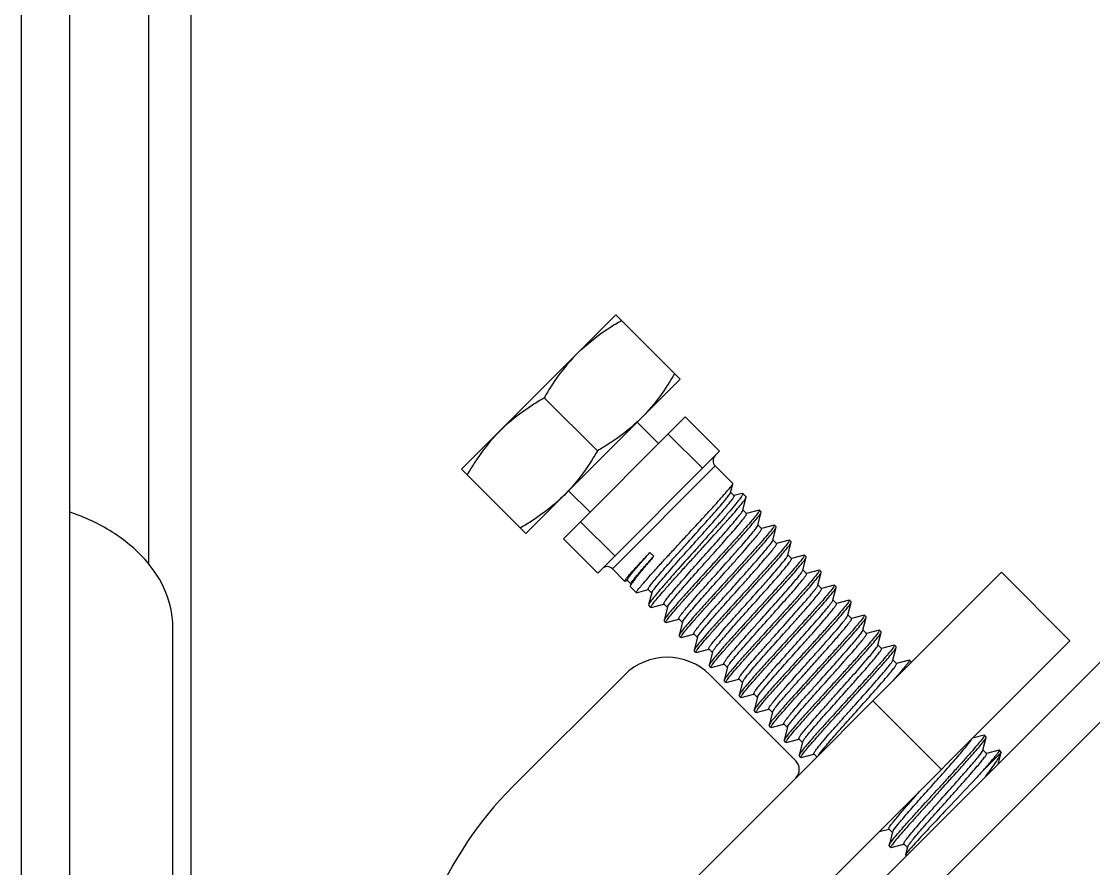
# Model space of a CAD drawing. Extents: x 27938 to 650306, y -92720 to 1524912.
# Drawn here: x 297763 to 298550, y 830377 to 830999 of the extents above; entities that cross this region are included whole.
import ezdxf

# ---------------------------------------------------------------- set-up
doc = ezdxf.new("R2010")
doc.units = 0
doc.header["$LTSCALE"] = 1000
doc.header["$MEASUREMENT"] = 0

msp = doc.modelspace()

# ---------------------------------------------------------------- linework, layer by layer
at = {"linetype": 'Continuous'}
for p, q in [((297887.32, 830017.12), (297887.32, 833030.77)), ((297856.18, 830600.28), (297856.18, 832899.25)), ((298331.22, 830305.27), (300876.62, 832850.66)), ((298353.24, 830283.25), (300898.64, 832828.64)), ((297762.76, 829755.57), (297762.76, 832715.18)), ((297798.35, 829755.57), (297798.35, 832715.18)), ((298199.1, 830783.42), (298085.85, 830670.17)), ((298199.1, 830783.42), (298246.28, 830736.23)), ((298246.28, 830736.23), (298133.04, 830622.98)), ((298146.56, 830722.71), (298185.58, 830683.69)), ((298160.64, 830619.13), (298250.14, 830708.63)), ((298250.14, 830708.63), (298275.3, 830683.46)), ((298214.83, 830704.77), (298230.56, 830689.05)), ((298237.55, 830696.04), (298262.72, 830670.88)), ((298185.81, 830593.97), (298275.3, 830683.46)), ((298085.85, 830670.17), (298133.04, 830622.98)), ((298196.58, 830597.19), (298272.08, 830672.69)), ((298285.04, 830659.72), (298272.08, 830672.69)), ((298164.5, 830654.44), (298180.22, 830638.71)), ((298283.35, 830653.22), (298285.06, 830659.56)), ((298286.08, 830650.76), (298283.41, 830653.44)), ((298285.06, 830659.56), (298285.04, 830659.72)), ((298291.98, 830652.43), (298286.06, 830650.86)), ((298291.98, 830652.43), (298292.37, 830652.4)), ((298294.9, 830649.87), (298292.37, 830652.4)), ((298292.38, 830640.14), (298294.92, 830649.6)), ((298294.94, 830649.8), (298294.9, 830649.87)), ((298294.92, 830649.6), (298294.94, 830649.8)), ((298295.15, 830637.64), (298292.4, 830640.39)), ((298295.11, 830637.7), (298292.44, 830640.37)), ((298304.27, 830640.25), (298295.08, 830637.8)), ((298295.15, 830637.64), (298295.11, 830637.7)), ((298304.57, 830640.16), (298295.15, 830637.64)), ((298303.39, 830629.13), (298305.93, 830638.59)), ((298304.27, 830640.25), (298304.54, 830640.23)), ((298304.54, 830640.23), (298304.57, 830640.16)), ((298305.91, 830638.86), (298304.59, 830640.18)), ((298305.93, 830638.59), (298305.91, 830638.86)), ((298173.23, 830631.72), (298198.39, 830606.55)), ((298306.12, 830626.69), (298303.45, 830629.36)), ((298315.29, 830629.24), (298306.09, 830626.79)), ((298314.4, 830618.12), (298316.94, 830627.58)), ((298315.29, 830629.24), (298315.55, 830629.22)), ((298316.92, 830627.85), (298315.55, 830629.22)), ((298316.94, 830627.58), (298316.92, 830627.85)), ((298160.64, 830619.13), (298185.81, 830593.97)), ((298317.13, 830615.68), (298314.46, 830618.35)), ((298326.3, 830618.23), (298317.1, 830615.78)), ((298325.41, 830607.11), (298327.95, 830616.57)), ((298326.3, 830618.23), (298326.56, 830618.21)), ((298327.93, 830616.84), (298326.56, 830618.21)), ((298327.95, 830616.57), (298327.93, 830616.84)), ((298224.19, 830609.08), (298226.94, 830606.33)), ((298325.35, 830606.95), (298325.41, 830607.11)), ((298328.14, 830604.67), (298325.47, 830607.34)), ((298337.31, 830607.22), (298328.11, 830604.77)), ((298337.31, 830607.22), (298337.57, 830607.2)), ((298338.94, 830605.83), (298337.57, 830607.2)), ((298336.42, 830596.1), (298338.96, 830605.56)), ((298338.96, 830605.56), (298338.94, 830605.83)), ((298105.73, 830218.19), (298482.21, 830594.67)), ((298205.6, 830588.18), (298196.58, 830597.19)), ((298339.15, 830593.66), (298336.48, 830596.33)), ((298348.32, 830596.21), (298339.12, 830593.76)), ((298347.43, 830585.09), (298349.97, 830594.55)), ((298348.32, 830596.21), (298348.58, 830596.19)), ((298349.95, 830594.82), (298348.58, 830596.19)), ((298349.97, 830594.55), (298349.95, 830594.82)), ((298532.55, 830544.34), (298482.21, 830594.67)), ((298205.71, 830588.17), (298205.59, 830588.18)), ((298205.71, 830588.17), (298207.54, 830588.66)), ((298207.52, 830588.75), (298210.2, 830586.07)), ((298210.25, 830586.27), (298209.77, 830584.45)), ((298214.18, 830579.59), (298209.8, 830583.97)), ((298350.16, 830582.65), (298347.49, 830585.32)), ((298359.33, 830585.2), (298350.13, 830582.75)), ((298358.44, 830574.08), (298360.98, 830583.54)), ((298359.33, 830585.2), (298359.59, 830585.18)), ((298360.96, 830583.81), (298359.59, 830585.18)), ((298360.98, 830583.54), (298360.96, 830583.81)), ((298214.39, 830579.58), (298214.18, 830579.59)), ((298214.39, 830579.58), (298222.82, 830581.84)), ((298222.79, 830581.94), (298225.47, 830579.27)), ((298225.52, 830579.49), (298223.23, 830570.84)), ((298223.23, 830570.84), (298223.25, 830570.52)), ((298224.91, 830568.86), (298223.25, 830570.52)), ((298225.17, 830568.85), (298224.91, 830568.86)), ((298225.17, 830568.85), (298234.34, 830571.31)), ((298234.32, 830571.41), (298236.99, 830568.74)), ((298237.05, 830568.97), (298234.53, 830559.49)), ((298361.17, 830571.64), (298358.5, 830574.31)), ((298370.34, 830574.19), (298361.14, 830571.74)), ((298369.45, 830563.07), (298371.99, 830572.53)), ((298370.34, 830574.19), (298370.6, 830574.17)), ((298371.97, 830572.8), (298370.6, 830574.17)), ((298371.99, 830572.53), (298371.97, 830572.8)), ((298234.53, 830559.49), (298234.54, 830559.23)), ((298235.92, 830557.85), (298234.54, 830559.23)), ((298236.18, 830557.84), (298245.35, 830560.3)), ((298245.33, 830560.4), (298248, 830557.73)), ((298372.18, 830560.63), (298369.51, 830563.3)), ((298381.35, 830563.18), (298372.15, 830560.73)), ((298380.46, 830552.06), (298383, 830561.52)), ((298381.35, 830563.18), (298381.61, 830563.16)), ((298382.98, 830561.79), (298381.61, 830563.16)), ((298383, 830561.52), (298382.98, 830561.79)), ((297873.98, 829533.14), (297873.98, 830553.69)), ((298236.18, 830557.84), (298235.92, 830557.85)), ((298248.06, 830557.96), (298245.54, 830548.48)), ((298383.19, 830549.62), (298380.52, 830552.29)), ((298392.36, 830552.17), (298383.16, 830549.72)), ((298392.36, 830552.17), (298392.62, 830552.15)), ((298393.99, 830550.78), (298392.62, 830552.15)), ((298217.93, 830229.73), (298532.55, 830544.34)), ((298245.54, 830548.48), (298245.55, 830548.22)), ((298246.93, 830546.84), (298245.55, 830548.22)), ((298247.19, 830546.83), (298246.93, 830546.84)), ((298247.19, 830546.83), (298256.36, 830549.29)), ((298256.34, 830549.39), (298259.01, 830546.72)), ((298259.07, 830546.95), (298256.55, 830537.47)), ((298391.47, 830541.05), (298394.01, 830550.51)), ((298394.01, 830550.51), (298393.99, 830550.78)), ((298256.55, 830537.47), (298256.56, 830537.21)), ((298257.94, 830535.83), (298256.56, 830537.21)), ((298258.2, 830535.82), (298257.94, 830535.83)), ((298258.2, 830535.82), (298267.38, 830538.28)), ((298267.35, 830538.38), (298270.02, 830535.71)), ((298270.08, 830535.94), (298267.56, 830526.46)), ((298391.39, 830540.84), (298391.47, 830541.05)), ((298394.2, 830538.61), (298391.53, 830541.28)), ((298403.37, 830541.16), (298394.17, 830538.71)), ((298402.48, 830530.04), (298405.02, 830539.5)), ((298403.37, 830541.16), (298403.63, 830541.14)), ((298405, 830539.77), (298403.63, 830541.14)), ((298405.02, 830539.5), (298405, 830539.77)), ((298278.36, 830527.37), (298281.03, 830524.7)), ((298405.21, 830527.6), (298402.54, 830530.27)), ((298414.38, 830530.15), (298405.18, 830527.7)), ((298414.38, 830530.15), (298414.64, 830530.13)), ((298416.01, 830528.76), (298414.64, 830530.13)), ((298416.03, 830528.73), (298416.01, 830528.76)), ((298267.56, 830526.46), (298267.57, 830526.2)), ((298268.95, 830524.82), (298267.57, 830526.2)), ((298269.21, 830524.81), (298268.95, 830524.82)), ((298269.21, 830524.81), (298278.39, 830527.27)), ((298281.09, 830524.93), (298278.57, 830515.45)), ((298123.12, 830436.91), (298205.37, 830519.16)), ((298268.29, 830519.16), (298331.2, 830456.24)), ((298278.57, 830515.45), (298278.58, 830515.19)), ((298279.96, 830513.81), (298278.58, 830515.19)), ((298280.22, 830513.8), (298279.96, 830513.81)), ((298280.22, 830513.8), (298289.4, 830516.26)), ((298289.37, 830516.36), (298292.04, 830513.69)), ((298292.1, 830513.92), (298289.58, 830504.44)), ((298289.58, 830504.44), (298289.6, 830504.18)), ((298290.97, 830502.8), (298289.6, 830504.18)), ((298291.23, 830502.78), (298300.41, 830505.25)), ((298300.38, 830505.35), (298303.05, 830502.68)), ((298291.23, 830502.78), (298290.97, 830502.8)), ((298303.11, 830502.9), (298300.59, 830493.43)), ((298303.11, 830502.9), (298303.17, 830503.1)), ((298438.17, 830449.97), (298387.84, 830500.3)), ((298300.59, 830493.43), (298300.61, 830493.17)), ((298301.98, 830491.79), (298300.61, 830493.17)), ((298302.24, 830491.77), (298301.98, 830491.79)), ((298302.24, 830491.77), (298311.42, 830494.24)), ((298311.39, 830494.34), (298314.06, 830491.67)), ((298314.12, 830491.89), (298311.6, 830482.42)), ((298311.6, 830482.42), (298311.62, 830482.16)), ((298312.99, 830480.78), (298311.62, 830482.16)), ((298313.25, 830480.76), (298312.99, 830480.78)), ((298313.25, 830480.76), (298322.43, 830483.23)), ((298322.4, 830483.33), (298325.07, 830480.66)), ((298325.13, 830480.88), (298322.61, 830471.41)), ((298324.26, 830469.75), (298333.44, 830472.22)), ((298333.41, 830472.32), (298336.08, 830469.65)), ((298469.43, 830475.1), (298461.08, 830472.88)), ((298468.54, 830463.98), (298471.08, 830473.44)), ((298469.43, 830475.1), (298469.69, 830475.08)), ((298471.06, 830473.71), (298469.69, 830475.08)), ((298471.08, 830473.44), (298471.06, 830473.71)), ((298322.61, 830471.41), (298322.63, 830471.15)), ((298324, 830469.77), (298322.63, 830471.15)), ((298324.26, 830469.75), (298324, 830469.77)), ((298336.14, 830469.87), (298333.62, 830460.4)), ((298333.62, 830460.4), (298333.64, 830460.14)), ((298335.01, 830458.76), (298333.64, 830460.14)), ((298335.27, 830458.74), (298335.01, 830458.76)), ((298335.27, 830458.74), (298344.45, 830461.21)), ((298344.42, 830461.31), (298346.63, 830459.09)), ((298471.27, 830461.54), (298468.6, 830464.21)), ((298468.94, 830449.28), (298482.09, 830462.43)), ((298480.44, 830464.09), (298471.24, 830461.64)), ((298479.78, 830453.83), (298482.09, 830462.43)), ((298480.7, 830464.07), (298480.44, 830464.09)), ((298482.07, 830462.7), (298480.7, 830464.07)), ((298482.07, 830462.7), (298482.09, 830462.43)), ((298392.48, 830404.27), (298399.5, 830406.16)), ((298399.47, 830406.26), (298402.14, 830403.59)), ((298402.2, 830403.81), (298399.68, 830394.34)), ((298399.7, 830394.08), (298399.68, 830394.34)), ((298401.07, 830392.7), (298399.7, 830394.08)), ((298401.33, 830392.68), (298410.51, 830395.15)), ((298410.48, 830395.25), (298413.15, 830392.58)), ((298413.21, 830392.8), (298411.71, 830387.18)), ((298411.71, 830387.18), (298411.77, 830387.05)), ((298413.01, 830387.05), (298411.77, 830387.05))]:
    msp.add_line(p, q, dxfattribs=at)
for centre, radius, start, end in [((298275.85, 830676.46), 5.34, 135, 225), ((298192.81, 830593.41), 5.34, 45, 135), ((298236.83, 830487.7), 44.49, 45, 135), ((298324.91, 830449.95), 8.9, 315, 45), ((298311.87, 830248.16), 266.92, 135, 179.99137)]:
    msp.add_arc(centre, radius, start, end, dxfattribs=at)
for points, knots in [([(298170.79, 830755.11), (298177.94, 830762.26), (298188.7, 830770.64), (298200.24, 830777.64), (298203.18, 830779.33)], [0, 0, 0, 0, 0.748734, 1, 1, 1, 1]), ([(298170.79, 830755.11), (298163.64, 830747.96), (298155.25, 830737.2), (298148.25, 830725.65), (298146.56, 830722.71)], [0, 0, 0, 0, 0.748734, 1, 1, 1, 1]), ([(298242.2, 830740.32), (298240.51, 830737.38), (298233.51, 830725.83), (298225.12, 830715.07), (298217.97, 830707.92)], [0, 0, 0, 0, 0.251266, 1, 1, 1, 1]), ([(298114.16, 830698.48), (298121.31, 830705.63), (298132.07, 830714.02), (298143.62, 830721.02), (298146.56, 830722.71)], [0, 0, 0, 0, 0.748734, 1, 1, 1, 1]), ([(298217.97, 830707.92), (298210.82, 830700.77), (298200.06, 830692.38), (298188.52, 830685.39), (298185.58, 830683.69)], [0, 0, 0, 0, 0.748734, 1, 1, 1, 1]), ([(298114.16, 830698.48), (298107.01, 830691.33), (298098.63, 830680.57), (298091.63, 830669.03), (298089.94, 830666.09)], [0, 0, 0, 0, 0.748734, 1, 1, 1, 1]), ([(298185.58, 830683.69), (298183.88, 830680.75), (298176.89, 830669.21), (298168.5, 830658.45), (298161.35, 830651.3)], [0, 0, 0, 0, 0.251266, 1, 1, 1, 1]), ([(298249.54, 830619.73), (298253.98, 830624.54), (298260.46, 830631.55), (298268.71, 830640.52), (298273.99, 830646.33), (298278.38, 830651.23), (298281.7, 830655.07), (298283.75, 830657.53), (298284.72, 830658.9), (298285.01, 830659.37), (298285.06, 830659.56)], [0, 0, 0, 0, 0.368142, 0.535897, 0.684709, 0.809342, 0.905414, 0.969598, 0.989056, 1, 1, 1, 1]), ([(298161.35, 830651.3), (298154.2, 830644.15), (298143.44, 830635.76), (298131.89, 830628.76), (298128.95, 830627.07)], [0, 0, 0, 0, 0.748734, 1, 1, 1, 1]), ([(298222.79, 830581.94), (298222.72, 830582.01), (298222.8, 830582.42), (298223.12, 830583), (298223.72, 830583.94), (298225.05, 830585.75), (298227.41, 830588.69), (298230.98, 830592.91), (298235.41, 830597.99), (298240.5, 830603.75), (298246.08, 830609.99), (298253.83, 830618.62), (298261.5, 830627.13), (298268.74, 830635.28), (298273.42, 830640.6), (298277.31, 830645.14), (298280.32, 830648.74), (298282.21, 830651.3), (298283.2, 830652.68), (298283.35, 830653.22)], [0, 0, 0, 0, 0.003461, 0.010825, 0.022535, 0.038573, 0.083113, 0.142879, 0.21566, 0.298761, 0.389116, 0.483412, 0.670116, 0.755815, 0.832283, 0.896851, 0.947308, 0.981997, 1, 1, 1, 1]), ([(298225.91, 830580.31), (298226.36, 830581.06), (298227.69, 830582.86), (298231.58, 830587.7), (298238.48, 830595.63), (298248.33, 830606.7), (298257.46, 830616.83), (298264.87, 830625.09), (298270.07, 830630.92), (298274.76, 830636.24), (298278.78, 830640.87), (298282, 830644.71), (298284.29, 830647.57), (298285.61, 830649.44), (298286.09, 830650.33), (298286.15, 830650.69), (298286.08, 830650.76)], [0, 0, 0, 0, 0.028348, 0.07231, 0.200737, 0.367922, 0.551326, 0.641466, 0.726551, 0.80379, 0.870677, 0.92508, 0.96531, 0.990227, 0.996843, 1, 1, 1, 1]), ([(298292.37, 830652.4), (298292.46, 830652.31), (298292.37, 830651.82), (298292, 830651.13), (298291.29, 830650), (298289.71, 830647.84), (298286.91, 830644.34), (298282.67, 830639.31), (298277.41, 830633.27), (298271.36, 830626.43), (298264.77, 830619.05), (298260.21, 830613.97), (298257.89, 830611.38)], [0, 0, 0, 0, 0.007287, 0.022596, 0.046895, 0.080168, 0.172563, 0.296519, 0.44737, 0.619385, 0.805971, 1, 1, 1, 1]), ([(298259.9, 830609.37), (298264.27, 830614.16), (298270.64, 830621.14), (298278.73, 830630.11), (298283.93, 830635.94), (298288.24, 830640.9), (298291.58, 830644.81), (298293.66, 830647.58), (298294.76, 830649.03), (298294.92, 830649.6)], [0, 0, 0, 0, 0.36438, 0.530796, 0.678891, 0.803581, 0.9006, 0.966696, 1, 1, 1, 1]), ([(297873.98, 830553.69), (297873.98, 830562.57), (297870.14, 830581.11), (297854.01, 830605.67), (297829.36, 830625.75), (297809.26, 830635.02), (297798.44, 830638.71)], [0, 0, 0, 0, 0.220446, 0.45627, 0.716078, 1, 1, 1, 1]), ([(298234.32, 830571.41), (298234.25, 830571.48), (298234.3, 830571.84), (298234.77, 830572.72), (298236.04, 830574.56), (298238.27, 830577.36), (298241.4, 830581.11), (298245.29, 830585.63), (298249.83, 830590.79), (298254.84, 830596.43), (298261.95, 830604.38), (298270.67, 830614.11), (298280.06, 830624.7), (298286.62, 830632.27), (298290.31, 830636.89), (298291.57, 830638.62), (298292, 830639.34)], [0, 0, 0, 0, 0.003296, 0.010079, 0.03549, 0.076381, 0.131511, 0.19909, 0.276886, 0.362322, 0.452558, 0.635372, 0.801219, 0.928261, 0.971785, 1, 1, 1, 1]), ([(298237.05, 830568.97), (298237.19, 830569.5), (298238.14, 830570.85), (298239.97, 830573.35), (298242.87, 830576.83), (298246.59, 830581.21), (298251.06, 830586.31), (298257.95, 830594.1), (298265.24, 830602.23), (298272.6, 830610.45), (298277.9, 830616.4), (298282.75, 830621.9), (298286.98, 830626.77), (298290.42, 830630.85), (298292.73, 830633.71), (298294.05, 830635.51), (298294.69, 830636.46), (298295.04, 830637.11), (298295.19, 830637.51), (298295.15, 830637.64)], [0, 0, 0, 0, 0.018431, 0.053472, 0.104134, 0.168694, 0.244894, 0.330055, 0.515024, 0.608298, 0.697696, 0.780063, 0.852494, 0.912444, 0.95783, 0.974565, 0.987157, 0.995562, 1, 1, 1, 1]), ([(298304.57, 830640.16), (298304.61, 830640.01), (298304.39, 830639.55), (298303.93, 830638.78), (298303.11, 830637.64), (298301.42, 830635.46), (298298.51, 830631.99), (298294.19, 830627.02), (298288.92, 830621.09), (298282.89, 830614.4), (298276.35, 830607.2), (298271.84, 830602.25), (298269.54, 830599.73)], [0, 0, 0, 0, 0.00868, 0.025879, 0.051887, 0.086569, 0.180747, 0.305089, 0.45505, 0.625126, 0.809034, 1, 1, 1, 1]), ([(298270.91, 830598.36), (298275.28, 830603.15), (298281.65, 830610.13), (298289.74, 830619.1), (298294.94, 830624.93), (298299.25, 830629.89), (298302.6, 830633.81), (298304.67, 830636.57), (298305.77, 830638.02), (298305.93, 830638.59)], [0, 0, 0, 0, 0.364381, 0.5308, 0.678899, 0.803591, 0.900607, 0.966701, 1, 1, 1, 1]), ([(298292, 830639.34), (298292.05, 830639.42), (298292.19, 830639.68), (298292.33, 830639.95), (298292.38, 830640.14)], [0, 0, 0, 0, 0.313787, 1, 1, 1, 1]), ([(298245.33, 830560.4), (298245.26, 830560.47), (298245.32, 830560.86), (298245.83, 830561.8), (298247.22, 830563.78), (298249.64, 830566.79), (298253.01, 830570.82), (298257.2, 830575.64), (298262.04, 830581.14), (298267.35, 830587.1), (298274.78, 830595.4), (298282.14, 830603.62), (298289.13, 830611.51), (298293.68, 830616.69), (298297.46, 830621.14), (298300.41, 830624.68), (298302.27, 830627.22), (298303.24, 830628.59), (298303.39, 830629.13)], [0, 0, 0, 0, 0.003453, 0.010691, 0.037881, 0.081592, 0.14037, 0.212138, 0.294327, 0.383985, 0.477885, 0.664852, 0.751185, 0.82854, 0.894141, 0.945651, 0.981282, 1, 1, 1, 1]), ([(298248.06, 830557.96), (298248.2, 830558.5), (298249.17, 830559.87), (298251.03, 830562.4), (298253.98, 830565.95), (298257.76, 830570.39), (298262.31, 830575.57), (298269.3, 830583.46), (298276.66, 830591.68), (298284.09, 830599.98), (298289.4, 830605.95), (298294.25, 830611.44), (298298.43, 830616.27), (298301.81, 830620.3), (298304.23, 830623.31), (298305.62, 830625.29), (298306.13, 830626.23), (298306.19, 830626.62), (298306.12, 830626.69)], [0, 0, 0, 0, 0.01868, 0.054278, 0.105764, 0.171349, 0.248695, 0.335028, 0.522011, 0.615926, 0.705601, 0.787809, 0.859594, 0.918387, 0.96211, 0.989307, 0.996546, 1, 1, 1, 1]), ([(298315.55, 830629.22), (298315.63, 830629.14), (298315.48, 830628.67), (298315.1, 830628.03), (298314.35, 830626.93), (298312.73, 830624.82), (298309.86, 830621.37), (298305.56, 830616.42), (298300.24, 830610.43), (298294.14, 830603.65), (298287.48, 830596.33), (298282.89, 830591.29), (298280.55, 830588.72)], [0, 0, 0, 0, 0.006599, 0.021626, 0.045784, 0.078991, 0.171388, 0.295465, 0.44652, 0.61879, 0.805664, 1, 1, 1, 1]), ([(298281.92, 830587.35), (298286.29, 830592.14), (298292.66, 830599.12), (298300.75, 830608.09), (298305.95, 830613.92), (298310.26, 830618.88), (298313.61, 830622.8), (298315.68, 830625.56), (298316.79, 830627.01), (298316.94, 830627.58)], [0, 0, 0, 0, 0.364381, 0.530796, 0.678894, 0.80359, 0.900609, 0.966703, 1, 1, 1, 1]), ([(298214.18, 830579.59), (298214.1, 830579.67), (298214.28, 830580.13), (298214.66, 830580.74), (298215.44, 830581.82), (298216.53, 830583.2), (298217.97, 830584.93), (298220.48, 830587.87), (298224.33, 830592.23), (298229.69, 830598.17), (298235.85, 830604.9), (298242.55, 830612.18), (298247.18, 830617.18), (298249.54, 830619.73)], [0, 0, 0, 0, 0.006287, 0.021187, 0.045277, 0.078448, 0.120429, 0.17084, 0.294962, 0.446101, 0.618491, 0.80551, 1, 1, 1, 1]), ([(298256.34, 830549.39), (298256.27, 830549.46), (298256.33, 830549.85), (298256.84, 830550.79), (298258.23, 830552.77), (298260.65, 830555.78), (298264.02, 830559.81), (298268.21, 830564.63), (298273.05, 830570.13), (298278.36, 830576.09), (298285.79, 830584.39), (298293.15, 830592.61), (298300.14, 830600.5), (298304.69, 830605.68), (298308.47, 830610.13), (298311.42, 830613.67), (298313.28, 830616.21), (298314.25, 830617.58), (298314.4, 830618.12)], [0, 0, 0, 0, 0.003453, 0.010691, 0.03788, 0.081592, 0.14037, 0.212137, 0.294327, 0.383985, 0.477885, 0.664851, 0.751185, 0.82854, 0.894141, 0.945652, 0.981282, 1, 1, 1, 1]), ([(298259.07, 830546.95), (298259.21, 830547.49), (298260.18, 830548.86), (298262.05, 830551.39), (298264.99, 830554.94), (298268.78, 830559.38), (298273.32, 830564.56), (298280.31, 830572.45), (298287.67, 830580.67), (298295.1, 830588.97), (298300.41, 830594.94), (298305.26, 830600.43), (298309.44, 830605.26), (298312.82, 830609.29), (298315.24, 830612.3), (298316.63, 830614.28), (298317.14, 830615.22), (298317.2, 830615.61), (298317.13, 830615.68)], [0, 0, 0, 0, 0.01868, 0.054279, 0.105765, 0.171349, 0.248696, 0.335028, 0.522011, 0.615926, 0.705601, 0.787809, 0.859594, 0.918386, 0.962109, 0.989307, 0.996546, 1, 1, 1, 1]), ([(298326.56, 830618.21), (298326.64, 830618.13), (298326.49, 830617.66), (298326.11, 830617.02), (298325.36, 830615.92), (298323.74, 830613.81), (298320.87, 830610.36), (298316.57, 830605.41), (298311.25, 830599.42), (298305.15, 830592.64), (298298.49, 830585.32), (298293.9, 830580.28), (298291.56, 830577.71)], [0, 0, 0, 0, 0.006599, 0.021626, 0.045783, 0.07899, 0.171389, 0.295471, 0.446525, 0.618791, 0.805663, 1, 1, 1, 1]), ([(298292.93, 830576.34), (298297.3, 830581.13), (298303.67, 830588.11), (298311.76, 830597.08), (298316.96, 830602.91), (298321.27, 830607.87), (298324.62, 830611.79), (298326.69, 830614.55), (298327.8, 830616), (298327.95, 830616.57)], [0, 0, 0, 0, 0.364389, 0.530808, 0.678904, 0.803593, 0.90061, 0.966703, 1, 1, 1, 1]), ([(298205.59, 830588.18), (298205.56, 830588.21), (298205.64, 830588.43), (298205.81, 830588.72), (298206.18, 830589.24), (298206.96, 830590.22), (298208.35, 830591.87), (298210.49, 830594.29), (298213.21, 830597.29), (298216.46, 830600.81), (298220.17, 830604.8), (298222.8, 830607.61), (298224.19, 830609.08)], [0, 0, 0, 0, 0.005738, 0.019134, 0.040805, 0.070779, 0.155209, 0.27106, 0.416301, 0.588313, 0.78408, 1, 1, 1, 1]), ([(298207.52, 830588.75), (298207.39, 830588.88), (298207.78, 830589.66), (298208.43, 830590.67), (298209.83, 830592.53), (298211.72, 830594.85), (298214.18, 830597.76), (298218.37, 830602.57), (298221.78, 830606.39), (298224.19, 830609.08)], [0, 0, 0, 0, 0.021147, 0.073565, 0.158215, 0.273875, 0.418588, 0.589838, 1, 1, 1, 1]), ([(298226.94, 830606.33), (298224.65, 830603.67), (298220.55, 830598.87), (298215.3, 830592.49), (298211.97, 830588.22), (298210.35, 830585.73), (298209.87, 830584.83), (298209.77, 830584.45)], [0, 0, 0, 0, 0.376924, 0.679521, 0.890722, 0.958383, 1, 1, 1, 1]), ([(298210.25, 830586.27), (298210.33, 830586.57), (298210.8, 830587.33), (298211.75, 830588.7), (298213.23, 830590.57), (298216.08, 830594.02), (298220.7, 830599.34), (298224.7, 830603.83), (298226.94, 830606.33)], [0, 0, 0, 0, 0.036338, 0.100465, 0.191874, 0.309308, 0.615028, 1, 1, 1, 1]), ([(298257.89, 830611.38), (298253.57, 830606.58), (298247.29, 830599.59), (298239.3, 830590.6), (298234.15, 830584.73), (298229.87, 830579.74), (298226.56, 830575.77), (298224.47, 830572.95), (298223.38, 830571.44), (298223.23, 830570.84)], [0, 0, 0, 0, 0.362585, 0.528363, 0.676115, 0.800828, 0.898293, 0.965295, 1, 1, 1, 1]), ([(298224.91, 830568.86), (298224.82, 830568.95), (298224.97, 830569.42), (298225.35, 830570.05), (298226.11, 830571.16), (298227.73, 830573.26), (298230.59, 830576.71), (298234.89, 830581.67), (298240.21, 830587.65), (298246.32, 830594.43), (298252.97, 830601.76), (298257.56, 830606.8), (298259.9, 830609.37)], [0, 0, 0, 0, 0.006599, 0.021626, 0.045784, 0.078991, 0.171388, 0.295465, 0.446519, 0.61879, 0.805664, 1, 1, 1, 1]), ([(298267.35, 830538.38), (298267.28, 830538.45), (298267.34, 830538.83), (298267.84, 830539.76), (298269.2, 830541.7), (298271.56, 830544.66), (298274.87, 830548.61), (298278.98, 830553.35), (298283.74, 830558.76), (298288.98, 830564.64), (298296.32, 830572.86), (298303.64, 830581.01), (298310.61, 830588.87), (298315.18, 830594.08), (298319.04, 830598.58), (298322.06, 830602.22), (298324.09, 830604.89), (298325.12, 830606.36), (298325.35, 830606.95)], [0, 0, 0, 0, 0.003411, 0.010523, 0.037228, 0.080172, 0.137959, 0.208589, 0.289589, 0.378106, 0.47102, 0.656885, 0.743278, 0.821187, 0.887872, 0.941003, 0.97876, 1, 1, 1, 1]), ([(298337.57, 830607.2), (298337.65, 830607.12), (298337.5, 830606.65), (298337.12, 830606.01), (298336.37, 830604.91), (298334.75, 830602.8), (298331.88, 830599.35), (298327.58, 830594.4), (298322.27, 830588.41), (298316.16, 830581.63), (298309.5, 830574.31), (298304.91, 830569.27), (298302.57, 830566.7)], [0, 0, 0, 0, 0.006598, 0.021624, 0.045781, 0.078987, 0.171384, 0.29546, 0.44651, 0.618781, 0.80566, 1, 1, 1, 1]), ([(298269.54, 830599.73), (298265.17, 830594.93), (298258.81, 830587.95), (298250.71, 830578.98), (298245.51, 830573.14), (298241.2, 830568.18), (298237.86, 830564.27), (298235.78, 830561.51), (298234.68, 830560.06), (298234.53, 830559.49)], [0, 0, 0, 0, 0.36446, 0.530907, 0.67902, 0.803709, 0.900704, 0.966759, 1, 1, 1, 1]), ([(298235.92, 830557.85), (298235.83, 830557.94), (298235.98, 830558.41), (298236.36, 830559.04), (298237.12, 830560.15), (298238.74, 830562.25), (298241.6, 830565.7), (298245.9, 830570.66), (298251.22, 830576.64), (298257.33, 830583.42), (298263.98, 830590.75), (298268.57, 830595.79), (298270.91, 830598.36)], [0, 0, 0, 0, 0.006598, 0.021625, 0.04578, 0.078987, 0.171384, 0.295461, 0.446512, 0.618782, 0.805661, 1, 1, 1, 1]), ([(298270.53, 830536.85), (298270.98, 830537.59), (298272.28, 830539.35), (298276.03, 830544.03), (298282.62, 830551.63), (298292.01, 830562.22), (298300.71, 830571.92), (298307.78, 830579.83), (298312.76, 830585.44), (298317.26, 830590.56), (298321.13, 830595.04), (298324.23, 830598.76), (298326.44, 830601.55), (298327.7, 830603.37), (298328.16, 830604.25), (298328.21, 830604.6), (298328.14, 830604.67)], [0, 0, 0, 0, 0.029221, 0.073567, 0.201629, 0.367682, 0.550054, 0.639909, 0.724906, 0.802249, 0.869396, 0.924152, 0.964754, 0.989983, 0.99672, 1, 1, 1, 1]), ([(298303.94, 830565.33), (298308.31, 830570.12), (298314.68, 830577.1), (298322.77, 830586.07), (298327.97, 830591.9), (298332.28, 830596.86), (298335.63, 830600.77), (298337.7, 830603.54), (298338.81, 830604.99), (298338.96, 830605.56)], [0, 0, 0, 0, 0.364379, 0.530797, 0.678896, 0.80359, 0.900607, 0.966701, 1, 1, 1, 1]), ([(298278.36, 830527.37), (298278.29, 830527.44), (298278.34, 830527.81), (298278.83, 830528.72), (298280.16, 830530.63), (298282.47, 830533.53), (298285.72, 830537.4), (298289.75, 830542.07), (298294.43, 830547.38), (298299.58, 830553.18), (298306.84, 830561.29), (298315.66, 830571.13), (298323.95, 830580.48), (298329.56, 830587), (298332.68, 830590.73), (298334.85, 830593.53), (298335.96, 830595.09), (298336.27, 830595.73)], [0, 0, 0, 0, 0.003368, 0.010354, 0.036572, 0.078742, 0.135528, 0.20501, 0.284805, 0.372166, 0.464077, 0.64881, 0.81371, 0.881483, 0.936251, 0.976167, 1, 1, 1, 1]), ([(298281.38, 830525.57), (298281.76, 830526.26), (298282.98, 830527.93), (298286.57, 830532.48), (298293.08, 830540), (298302.47, 830550.59), (298311.23, 830560.36), (298318.39, 830568.37), (298323.45, 830574.06), (298328.03, 830579.28), (298331.98, 830583.84), (298335.14, 830587.64), (298337.4, 830590.48), (298338.69, 830592.33), (298339.17, 830593.23), (298339.22, 830593.59), (298339.15, 830593.66)], [0, 0, 0, 0, 0.02672, 0.069018, 0.194536, 0.360069, 0.543539, 0.634344, 0.720433, 0.798907, 0.86713, 0.922821, 0.964145, 0.989828, 0.99668, 1, 1, 1, 1]), ([(298348.58, 830596.19), (298348.66, 830596.11), (298348.51, 830595.64), (298348.13, 830595), (298347.38, 830593.9), (298345.76, 830591.79), (298342.89, 830588.34), (298338.59, 830583.39), (298333.28, 830577.4), (298327.17, 830570.62), (298320.51, 830563.3), (298315.92, 830558.26), (298313.58, 830555.69)], [0, 0, 0, 0, 0.006599, 0.021626, 0.045785, 0.078991, 0.171389, 0.295468, 0.446524, 0.618793, 0.805664, 1, 1, 1, 1]), ([(298314.95, 830554.32), (298319.32, 830559.11), (298325.69, 830566.09), (298333.78, 830575.06), (298338.98, 830580.89), (298343.29, 830585.85), (298346.64, 830589.76), (298348.71, 830592.53), (298349.82, 830593.98), (298349.97, 830594.55)], [0, 0, 0, 0, 0.364384, 0.5308, 0.678898, 0.803592, 0.90061, 0.966703, 1, 1, 1, 1]), ([(298209.77, 830584.45), (298209.75, 830584.4), (298209.72, 830584.24), (298209.73, 830584.05), (298209.8, 830583.97)], [0, 0, 0, 0, 0.336514, 1, 1, 1, 1]), ([(298280.55, 830588.72), (298276.18, 830583.92), (298269.82, 830576.94), (298261.72, 830567.97), (298256.52, 830562.13), (298252.21, 830557.17), (298248.87, 830553.26), (298246.79, 830550.5), (298245.69, 830549.05), (298245.54, 830548.48)], [0, 0, 0, 0, 0.364466, 0.530913, 0.679023, 0.803712, 0.900708, 0.966761, 1, 1, 1, 1]), ([(298246.93, 830546.84), (298246.84, 830546.93), (298246.99, 830547.4), (298247.37, 830548.03), (298248.13, 830549.14), (298249.75, 830551.24), (298252.61, 830554.69), (298256.91, 830559.65), (298262.23, 830565.63), (298268.34, 830572.41), (298274.99, 830579.74), (298279.58, 830584.78), (298281.92, 830587.35)], [0, 0, 0, 0, 0.006599, 0.021626, 0.045783, 0.078991, 0.17139, 0.295472, 0.446528, 0.618793, 0.805664, 1, 1, 1, 1]), ([(298289.37, 830516.36), (298289.3, 830516.43), (298289.35, 830516.79), (298289.83, 830517.69), (298291.12, 830519.55), (298293.39, 830522.4), (298296.56, 830526.2), (298300.52, 830530.78), (298305.11, 830536.01), (298310.18, 830541.71), (298317.36, 830549.73), (298326.13, 830559.51), (298335.51, 830570.1), (298342, 830577.61), (298345.58, 830582.14), (298346.78, 830583.8), (298347.16, 830584.49)], [0, 0, 0, 0, 0.003326, 0.010193, 0.035938, 0.077359, 0.133176, 0.201544, 0.28017, 0.366406, 0.457339, 0.640956, 0.806417, 0.931592, 0.973615, 1, 1, 1, 1]), ([(298292.26, 830514.31), (298292.58, 830514.96), (298293.7, 830516.54), (298295.89, 830519.35), (298299.02, 830523.1), (298304.64, 830529.63), (298312.93, 830538.97), (298321.74, 830548.8), (298328.99, 830556.9), (298334.13, 830562.68), (298338.8, 830567.99), (298342.82, 830572.64), (298346.06, 830576.51), (298348.37, 830579.4), (298349.69, 830581.3), (298350.17, 830582.21), (298350.23, 830582.58), (298350.16, 830582.65)], [0, 0, 0, 0, 0.024173, 0.064372, 0.119353, 0.187267, 0.352243, 0.536827, 0.628608, 0.715817, 0.795456, 0.864788, 0.921444, 0.963514, 0.989667, 0.996638, 1, 1, 1, 1]), ([(298359.59, 830585.18), (298359.67, 830585.1), (298359.52, 830584.63), (298359.14, 830583.99), (298358.39, 830582.89), (298356.77, 830580.78), (298353.9, 830577.33), (298349.6, 830572.38), (298344.29, 830566.39), (298338.18, 830559.61), (298331.52, 830552.29), (298326.93, 830547.25), (298324.59, 830544.68)], [0, 0, 0, 0, 0.006599, 0.021626, 0.045782, 0.078989, 0.171387, 0.295468, 0.446521, 0.618788, 0.805663, 1, 1, 1, 1]), ([(298325.96, 830543.3), (298330.33, 830548.1), (298336.7, 830555.08), (298344.79, 830564.05), (298349.99, 830569.88), (298354.3, 830574.84), (298357.65, 830578.75), (298359.72, 830581.52), (298360.83, 830582.97), (298360.98, 830583.54)], [0, 0, 0, 0, 0.364389, 0.530808, 0.678905, 0.803593, 0.900609, 0.966702, 1, 1, 1, 1]), ([(298347.16, 830584.49), (298347.19, 830584.55), (298347.3, 830584.74), (298347.39, 830584.94), (298347.43, 830585.09)], [0, 0, 0, 0, 0.304527, 1, 1, 1, 1]), ([(298225.52, 830579.49), (298225.54, 830579.55), (298225.64, 830579.83), (298225.79, 830580.1), (298225.91, 830580.31)], [0, 0, 0, 0, 0.186143, 1, 1, 1, 1]), ([(298291.56, 830577.71), (298287.19, 830572.91), (298280.83, 830565.93), (298272.74, 830556.96), (298267.53, 830551.12), (298263.22, 830546.16), (298259.88, 830542.25), (298257.8, 830539.49), (298256.7, 830538.04), (298256.55, 830537.47)], [0, 0, 0, 0, 0.364457, 0.530899, 0.679012, 0.803706, 0.900705, 0.966759, 1, 1, 1, 1]), ([(298257.94, 830535.83), (298257.85, 830535.92), (298258, 830536.39), (298258.38, 830537.02), (298259.14, 830538.13), (298260.76, 830540.23), (298263.62, 830543.68), (298267.92, 830548.64), (298273.24, 830554.62), (298279.35, 830561.4), (298286, 830568.73), (298290.59, 830573.77), (298292.93, 830576.34)], [0, 0, 0, 0, 0.006597, 0.021623, 0.045779, 0.078985, 0.171381, 0.295456, 0.44651, 0.618782, 0.805661, 1, 1, 1, 1]), ([(298302.57, 830566.7), (298298.2, 830561.9), (298291.84, 830554.92), (298283.74, 830545.95), (298278.54, 830540.11), (298274.23, 830535.15), (298270.89, 830531.24), (298268.81, 830528.48), (298267.71, 830527.03), (298267.56, 830526.46)], [0, 0, 0, 0, 0.364462, 0.53091, 0.679022, 0.803711, 0.900705, 0.966759, 1, 1, 1, 1]), ([(298300.38, 830505.35), (298300.31, 830505.42), (298300.36, 830505.77), (298300.82, 830506.66), (298302.09, 830508.48), (298304.3, 830511.27), (298307.41, 830515), (298311.29, 830519.49), (298315.8, 830524.63), (298320.79, 830530.25), (298327.87, 830538.17), (298336.58, 830547.88), (298345.98, 830558.47), (298352.56, 830566.06), (298356.28, 830570.72), (298357.57, 830572.47), (298358.02, 830573.21)], [0, 0, 0, 0, 0.003285, 0.010037, 0.035326, 0.076021, 0.1309, 0.198187, 0.275678, 0.360819, 0.450797, 0.633314, 0.7993, 0.92703, 0.971108, 1, 1, 1, 1]), ([(298303.17, 830503.1), (298303.42, 830503.7), (298304.46, 830505.18), (298306.5, 830507.86), (298309.55, 830511.51), (298315.1, 830517.99), (298323.4, 830527.35), (298332.26, 830537.24), (298339.6, 830545.44), (298344.82, 830551.31), (298349.57, 830556.7), (298353.67, 830561.44), (298356.97, 830565.38), (298359.33, 830568.33), (298360.68, 830570.26), (298361.18, 830571.19), (298361.24, 830571.57), (298361.17, 830571.64)], [0, 0, 0, 0, 0.021586, 0.059632, 0.112982, 0.179814, 0.344197, 0.529911, 0.622691, 0.711053, 0.791891, 0.862368, 0.92002, 0.96286, 0.9895, 0.996595, 1, 1, 1, 1]), ([(298370.6, 830574.17), (298370.68, 830574.09), (298370.53, 830573.62), (298370.15, 830572.98), (298369.4, 830571.88), (298367.78, 830569.77), (298364.91, 830566.32), (298360.61, 830561.37), (298355.3, 830555.38), (298349.19, 830548.6), (298342.53, 830541.28), (298337.94, 830536.24), (298335.6, 830533.67)], [0, 0, 0, 0, 0.006598, 0.021624, 0.045781, 0.078987, 0.171383, 0.295458, 0.446509, 0.61878, 0.80566, 1, 1, 1, 1]), ([(298336.97, 830532.29), (298341.34, 830537.09), (298347.71, 830544.07), (298355.8, 830553.04), (298361, 830558.87), (298365.31, 830563.83), (298368.66, 830567.74), (298370.73, 830570.51), (298371.84, 830571.96), (298371.99, 830572.53)], [0, 0, 0, 0, 0.364378, 0.530795, 0.678895, 0.803589, 0.900607, 0.966701, 1, 1, 1, 1]), ([(298358.02, 830573.21), (298358.07, 830573.3), (298358.23, 830573.58), (298358.38, 830573.87), (298358.44, 830574.08)], [0, 0, 0, 0, 0.316982, 1, 1, 1, 1]), ([(298268.95, 830524.82), (298268.86, 830524.91), (298269.01, 830525.38), (298269.39, 830526.01), (298270.15, 830527.12), (298271.77, 830529.22), (298274.63, 830532.67), (298278.93, 830537.63), (298284.25, 830543.61), (298290.36, 830550.39), (298297.01, 830557.72), (298301.6, 830562.76), (298303.94, 830565.33)], [0, 0, 0, 0, 0.006599, 0.021625, 0.045781, 0.078988, 0.171386, 0.295465, 0.446518, 0.618786, 0.805663, 1, 1, 1, 1]), ([(298324.94, 830511.48), (298329.67, 830516.87), (298336.97, 830525.02), (298346.64, 830535.82), (298353.59, 830543.62), (298359.66, 830550.54), (298363.96, 830555.58), (298366.63, 830558.88), (298368.02, 830560.68), (298368.93, 830562.01), (298369.37, 830562.77), (298369.45, 830563.07)], [0, 0, 0, 0, 0.315652, 0.481067, 0.637651, 0.775532, 0.886036, 0.92879, 0.962295, 0.98609, 1, 1, 1, 1]), ([(298327.69, 830508.73), (298330.08, 830511.45), (298335.08, 830517.09), (298342.73, 830525.62), (298350.4, 830534.19), (298357.55, 830542.23), (298362.91, 830548.37), (298366.53, 830552.62), (298368.64, 830555.2), (298370.27, 830557.25), (298371.45, 830558.9), (298372.02, 830559.82), (298372.3, 830560.51), (298372.18, 830560.63)], [0, 0, 0, 0, 0.158726, 0.329961, 0.501874, 0.662563, 0.800917, 0.858659, 0.907407, 0.946342, 0.974839, 0.992548, 1, 1, 1, 1]), ([(298381.61, 830563.16), (298381.69, 830563.08), (298381.54, 830562.61), (298381.16, 830561.97), (298380.41, 830560.87), (298378.79, 830558.76), (298375.92, 830555.31), (298371.62, 830550.36), (298366.31, 830544.37), (298360.2, 830537.59), (298353.54, 830530.27), (298348.95, 830525.23), (298346.61, 830522.66)], [0, 0, 0, 0, 0.006599, 0.021626, 0.045784, 0.078991, 0.171389, 0.29547, 0.446525, 0.618793, 0.805664, 1, 1, 1, 1]), ([(298347.98, 830521.28), (298352.35, 830526.08), (298358.72, 830533.06), (298366.81, 830542.03), (298372.01, 830547.86), (298376.32, 830552.82), (298379.67, 830556.73), (298381.74, 830559.5), (298382.85, 830560.95), (298383, 830561.52)], [0, 0, 0, 0, 0.364386, 0.530805, 0.678901, 0.803594, 0.900611, 0.966704, 1, 1, 1, 1]), ([(298313.58, 830555.69), (298309.21, 830550.89), (298302.85, 830543.91), (298294.75, 830534.94), (298289.55, 830529.1), (298285.24, 830524.14), (298281.9, 830520.23), (298279.82, 830517.47), (298278.72, 830516.02), (298278.57, 830515.45)], [0, 0, 0, 0, 0.364464, 0.53091, 0.679021, 0.803712, 0.900709, 0.966761, 1, 1, 1, 1]), ([(298279.96, 830513.81), (298279.87, 830513.9), (298280.02, 830514.37), (298280.4, 830515), (298281.16, 830516.11), (298282.78, 830518.21), (298285.64, 830521.66), (298289.94, 830526.62), (298295.26, 830532.6), (298301.37, 830539.38), (298308.02, 830546.71), (298312.61, 830551.75), (298314.95, 830554.32)], [0, 0, 0, 0, 0.006599, 0.021626, 0.045784, 0.078991, 0.171389, 0.29547, 0.446525, 0.618793, 0.805664, 1, 1, 1, 1]), ([(298322.4, 830483.33), (298322.33, 830483.4), (298322.39, 830483.79), (298322.9, 830484.73), (298324.29, 830486.71), (298326.71, 830489.72), (298330.08, 830493.75), (298334.27, 830498.57), (298339.11, 830504.07), (298344.42, 830510.03), (298351.85, 830518.33), (298359.21, 830526.55), (298366.2, 830534.44), (298370.75, 830539.62), (298374.53, 830544.07), (298377.48, 830547.61), (298379.34, 830550.15), (298380.31, 830551.52), (298380.46, 830552.06)], [0, 0, 0, 0, 0.003454, 0.01069, 0.03788, 0.081592, 0.14037, 0.212137, 0.294327, 0.383985, 0.477885, 0.664852, 0.751185, 0.82854, 0.894141, 0.945652, 0.981282, 1, 1, 1, 1]), ([(298392.62, 830552.15), (298392.7, 830552.07), (298392.55, 830551.6), (298392.17, 830550.96), (298391.42, 830549.86), (298389.8, 830547.75), (298386.93, 830544.3), (298382.63, 830539.35), (298377.32, 830533.36), (298371.21, 830526.58), (298364.55, 830519.26), (298359.96, 830514.22), (298357.62, 830511.65)], [0, 0, 0, 0, 0.006599, 0.021625, 0.045781, 0.078988, 0.171385, 0.295464, 0.446516, 0.618785, 0.805662, 1, 1, 1, 1]), ([(298324.59, 830544.68), (298320.22, 830539.88), (298313.86, 830532.9), (298305.77, 830523.93), (298300.56, 830518.09), (298296.25, 830513.13), (298292.91, 830509.22), (298290.83, 830506.46), (298289.73, 830505.01), (298289.58, 830504.44)], [0, 0, 0, 0, 0.364457, 0.530901, 0.679015, 0.803708, 0.900705, 0.966759, 1, 1, 1, 1]), ([(298290.97, 830502.8), (298290.88, 830502.89), (298291.03, 830503.36), (298291.41, 830503.99), (298292.17, 830505.1), (298293.79, 830507.2), (298296.65, 830510.65), (298300.95, 830515.61), (298306.27, 830521.59), (298312.38, 830528.37), (298319.03, 830535.7), (298323.62, 830540.74), (298325.96, 830543.3)], [0, 0, 0, 0, 0.006598, 0.021624, 0.045781, 0.078987, 0.171383, 0.295458, 0.446509, 0.618781, 0.80566, 1, 1, 1, 1]), ([(298325.13, 830480.88), (298325.27, 830481.43), (298326.24, 830482.8), (298328.11, 830485.33), (298331.05, 830488.87), (298334.84, 830493.32), (298339.38, 830498.5), (298346.37, 830506.39), (298353.74, 830514.61), (298361.16, 830522.91), (298366.47, 830528.88), (298371.32, 830534.37), (298375.5, 830539.2), (298378.88, 830543.23), (298381.3, 830546.24), (298382.69, 830548.22), (298383.2, 830549.16), (298383.26, 830549.55), (298383.19, 830549.62)], [0, 0, 0, 0, 0.01868, 0.054279, 0.105765, 0.171349, 0.248696, 0.335028, 0.522011, 0.615926, 0.705601, 0.787808, 0.859593, 0.918386, 0.962109, 0.989307, 0.996546, 1, 1, 1, 1]), ([(298358.99, 830510.27), (298363.36, 830515.07), (298369.73, 830522.05), (298377.82, 830531.02), (298383.02, 830536.85), (298387.33, 830541.81), (298390.68, 830545.72), (298392.75, 830548.49), (298393.86, 830549.94), (298394.01, 830550.51)], [0, 0, 0, 0, 0.364384, 0.530804, 0.678902, 0.803592, 0.900607, 0.966702, 1, 1, 1, 1]), ([(298270.08, 830535.94), (298270.09, 830536), (298270.21, 830536.32), (298270.38, 830536.61), (298270.53, 830536.85)], [0, 0, 0, 0, 0.182637, 1, 1, 1, 1]), ([(298333.41, 830472.32), (298333.34, 830472.39), (298333.4, 830472.77), (298333.89, 830473.69), (298335.24, 830475.62), (298337.6, 830478.56), (298340.89, 830482.5), (298344.98, 830487.22), (298349.71, 830492.6), (298354.93, 830498.46), (298362.25, 830506.64), (298371.11, 830516.53), (298379.4, 830525.88), (298384.97, 830532.37), (298388.02, 830536.03), (298390.09, 830538.74), (298391.14, 830540.23), (298391.39, 830540.84)], [0, 0, 0, 0, 0.003399, 0.010476, 0.037047, 0.079778, 0.13729, 0.207604, 0.288273, 0.376472, 0.469111, 0.654667, 0.819135, 0.88612, 0.939701, 0.978051, 1, 1, 1, 1]), ([(298336.54, 830470.71), (298336.97, 830471.44), (298338.25, 830473.18), (298341.96, 830477.82), (298348.53, 830485.4), (298357.92, 830495.99), (298366.64, 830505.71), (298373.74, 830513.65), (298378.73, 830519.28), (298383.26, 830524.43), (298387.14, 830528.93), (298390.26, 830532.67), (298392.49, 830535.47), (298393.75, 830537.3), (298394.22, 830538.18), (298394.27, 830538.54), (298394.2, 830538.61)], [0, 0, 0, 0, 0.028545, 0.072339, 0.199717, 0.365632, 0.548301, 0.638412, 0.723703, 0.80135, 0.868787, 0.923795, 0.96459, 0.989941, 0.996709, 1, 1, 1, 1]), ([(298403.63, 830541.14), (298403.71, 830541.06), (298403.56, 830540.59), (298403.18, 830539.95), (298402.43, 830538.85), (298400.81, 830536.74), (298397.94, 830533.29), (298393.64, 830528.34), (298388.33, 830522.35), (298382.22, 830515.57), (298375.56, 830508.25), (298370.97, 830503.21), (298368.63, 830500.64)], [0, 0, 0, 0, 0.006599, 0.021625, 0.045782, 0.078989, 0.171386, 0.295462, 0.446515, 0.618786, 0.805663, 1, 1, 1, 1]), ([(298370, 830499.26), (298374.37, 830504.06), (298380.74, 830511.04), (298388.83, 830520.01), (298394.03, 830525.84), (298398.34, 830530.8), (298401.69, 830534.71), (298403.76, 830537.48), (298404.87, 830538.93), (298405.02, 830539.5)], [0, 0, 0, 0, 0.364379, 0.530793, 0.678892, 0.803588, 0.900607, 0.966702, 1, 1, 1, 1]), ([(298335.6, 830533.67), (298331.23, 830528.87), (298324.87, 830521.89), (298316.77, 830512.92), (298311.57, 830507.08), (298307.26, 830502.12), (298303.92, 830498.21), (298301.84, 830495.45), (298300.74, 830494), (298300.59, 830493.43)], [0, 0, 0, 0, 0.364467, 0.530914, 0.679025, 0.803711, 0.900706, 0.96676, 1, 1, 1, 1]), ([(298318.41, 830511.83), (298319.85, 830513.43), (298326.01, 830520.27), (298332.22, 830527.08), (298336.97, 830532.29)], [0, 0, 0, 0, 0.233463, 1, 1, 1, 1]), ([(298344.42, 830461.31), (298344.35, 830461.38), (298344.4, 830461.75), (298344.89, 830462.66), (298346.21, 830464.55), (298348.51, 830467.44), (298351.73, 830471.29), (298355.74, 830475.93), (298360.4, 830481.22), (298365.53, 830486.99), (298372.77, 830495.08), (298381.57, 830504.91), (298389.86, 830514.25), (298395.49, 830520.78), (298398.63, 830524.54), (298400.84, 830527.37), (298401.97, 830528.96), (298402.3, 830529.61)], [0, 0, 0, 0, 0.003356, 0.01031, 0.036397, 0.078361, 0.13488, 0.204056, 0.283529, 0.37058, 0.462223, 0.64665, 0.811707, 0.879769, 0.934974, 0.975469, 1, 1, 1, 1]), ([(298348.12, 830460.58), (298349.53, 830462.61), (298353.64, 830467.55), (298361.04, 830476.12), (298370.45, 830486.67), (298378.98, 830496.19), (298385.83, 830503.86), (298390.61, 830509.24), (298394.91, 830514.15), (298398.58, 830518.43), (298401.53, 830521.97), (298403.62, 830524.62), (298404.8, 830526.35), (298405.24, 830527.2), (298405.28, 830527.54), (298405.21, 830527.6)], [0, 0, 0, 0, 0.084185, 0.218091, 0.385276, 0.565061, 0.652706, 0.735182, 0.809919, 0.874592, 0.927202, 0.966148, 0.990336, 0.996808, 1, 1, 1, 1]), ([(298414.64, 830530.13), (298414.74, 830530.03), (298414.52, 830529.47), (298414.06, 830528.73), (298413.12, 830527.41), (298411.81, 830525.75), (298410.09, 830523.65), (298407.09, 830520.12), (298404.63, 830517.32), (298402.88, 830515.34)], [0, 0, 0, 0, 0.021666, 0.072748, 0.15515, 0.268368, 0.411224, 0.582145, 1, 1, 1, 1]), ([(298281.09, 830524.93), (298281.1, 830524.97), (298281.17, 830525.19), (298281.28, 830525.4), (298281.38, 830525.57)], [0, 0, 0, 0, 0.194567, 1, 1, 1, 1]), ([(298312.99, 830480.78), (298312.9, 830480.87), (298313.05, 830481.34), (298313.43, 830481.97), (298314.19, 830483.08), (298315.81, 830485.18), (298318.67, 830488.63), (298322.97, 830493.59), (298328.29, 830499.57), (298334.4, 830506.35), (298341.05, 830513.68), (298345.64, 830518.72), (298347.98, 830521.28)], [0, 0, 0, 0, 0.006599, 0.021626, 0.045785, 0.078992, 0.171389, 0.295468, 0.446523, 0.618793, 0.805664, 1, 1, 1, 1]), ([(298346.61, 830522.66), (298344.99, 830520.87), (298338.78, 830514.07), (298332.59, 830507.25), (298328.05, 830502.19)], [0, 0, 0, 0, 0.261902, 1, 1, 1, 1]), ([(298301.98, 830491.79), (298301.85, 830491.92), (298302.24, 830492.67), (298302.87, 830493.67), (298304.24, 830495.48), (298306.1, 830497.76), (298308.52, 830500.63), (298312.66, 830505.39), (298316.02, 830509.17), (298318.41, 830511.83)], [0, 0, 0, 0, 0.020875, 0.072778, 0.156805, 0.27192, 0.416355, 0.587757, 1, 1, 1, 1]), ([(298357.62, 830511.65), (298353.25, 830506.85), (298346.89, 830499.87), (298338.8, 830490.9), (298333.59, 830485.06), (298329.28, 830480.1), (298325.94, 830476.19), (298323.86, 830473.43), (298322.76, 830471.98), (298322.61, 830471.41)], [0, 0, 0, 0, 0.364457, 0.530904, 0.679017, 0.803709, 0.900704, 0.966759, 1, 1, 1, 1]), ([(298311.39, 830494.34), (298311.27, 830494.45), (298311.53, 830495.11), (298312.07, 830495.99), (298313.18, 830497.55), (298314.71, 830499.5), (298316.71, 830501.95), (298320.14, 830506.01), (298322.95, 830509.22), (298324.94, 830511.48)], [0, 0, 0, 0, 0.022218, 0.074532, 0.158649, 0.273649, 0.417805, 0.588812, 1, 1, 1, 1]), ([(298314.12, 830491.89), (298314.19, 830492.17), (298314.57, 830492.84), (298315.83, 830494.72), (298318.45, 830497.99), (298322.61, 830502.93), (298325.87, 830506.66), (298327.69, 830508.73)], [0, 0, 0, 0, 0.039274, 0.105078, 0.314338, 0.617974, 1, 1, 1, 1]), ([(298324, 830469.77), (298323.91, 830469.86), (298324.06, 830470.33), (298324.44, 830470.96), (298325.2, 830472.06), (298326.82, 830474.17), (298329.68, 830477.62), (298333.98, 830482.58), (298339.3, 830488.56), (298345.41, 830495.34), (298352.06, 830502.67), (298356.65, 830507.71), (298358.99, 830510.27)], [0, 0, 0, 0, 0.006598, 0.021624, 0.045781, 0.078987, 0.171384, 0.295459, 0.44651, 0.618781, 0.80566, 1, 1, 1, 1]), ([(298328.05, 830502.19), (298325.83, 830499.72), (298321.87, 830495.28), (298317.31, 830490.02), (298314.51, 830486.62), (298313.06, 830484.79), (298312.13, 830483.46), (298311.68, 830482.72), (298311.6, 830482.42)], [0, 0, 0, 0, 0.386955, 0.692705, 0.809684, 0.900509, 0.964067, 1, 1, 1, 1]), ([(298368.63, 830500.64), (298364.26, 830495.84), (298357.9, 830488.86), (298349.81, 830479.89), (298344.6, 830474.05), (298340.29, 830469.09), (298336.95, 830465.18), (298334.87, 830462.42), (298333.77, 830460.97), (298333.62, 830460.4)], [0, 0, 0, 0, 0.364467, 0.530914, 0.679024, 0.803711, 0.900707, 0.96676, 1, 1, 1, 1]), ([(298335.01, 830458.76), (298334.92, 830458.85), (298335.07, 830459.32), (298335.45, 830459.95), (298336.21, 830461.05), (298337.83, 830463.16), (298340.69, 830466.61), (298344.99, 830471.57), (298350.31, 830477.55), (298356.42, 830484.33), (298363.07, 830491.66), (298367.66, 830496.7), (298370, 830499.26)], [0, 0, 0, 0, 0.006599, 0.021626, 0.045783, 0.07899, 0.171389, 0.295471, 0.446525, 0.61879, 0.805663, 1, 1, 1, 1]), ([(298469.69, 830475.08), (298469.77, 830474.99), (298469.62, 830474.53), (298469.24, 830473.89), (298468.49, 830472.79), (298466.87, 830470.68), (298464, 830467.23), (298459.7, 830462.28), (298454.39, 830456.29), (298448.28, 830449.51), (298441.62, 830442.18), (298437.03, 830437.15), (298434.69, 830434.58)], [0, 0, 0, 0, 0.006599, 0.021626, 0.045784, 0.078991, 0.171389, 0.295469, 0.446524, 0.618793, 0.805664, 1, 1, 1, 1]), ([(298436.07, 830433.2), (298440.43, 830438), (298446.8, 830444.98), (298454.89, 830453.95), (298460.09, 830459.78), (298464.4, 830464.74), (298467.75, 830468.65), (298469.82, 830471.42), (298470.93, 830472.87), (298471.08, 830473.44)], [0, 0, 0, 0, 0.364385, 0.530801, 0.678898, 0.803593, 0.900611, 0.966703, 1, 1, 1, 1]), ([(298336.14, 830469.87), (298336.15, 830469.93), (298336.26, 830470.22), (298336.41, 830470.49), (298336.54, 830470.71)], [0, 0, 0, 0, 0.185678, 1, 1, 1, 1]), ([(298402.67, 830404.76), (298403.74, 830406.51), (298407.31, 830410.83), (298413.88, 830418.58), (298422.69, 830428.48), (298432.54, 830439.48), (298442.23, 830450.31), (298449.62, 830458.69), (298454.51, 830464.43), (298457.19, 830467.67), (298459.02, 830470.08), (298459.95, 830471.43), (298460.19, 830471.99)], [0, 0, 0, 0, 0.069491, 0.189091, 0.344864, 0.518441, 0.689316, 0.837304, 0.897101, 0.944984, 0.979576, 1, 1, 1, 1]), ([(298410.48, 830395.25), (298410.41, 830395.32), (298410.47, 830395.71), (298410.98, 830396.65), (298412.37, 830398.63), (298414.79, 830401.64), (298418.16, 830405.67), (298422.35, 830410.49), (298427.19, 830415.99), (298432.5, 830421.95), (298439.93, 830430.25), (298447.3, 830438.47), (298454.29, 830446.36), (298458.83, 830451.54), (298462.61, 830455.99), (298465.56, 830459.53), (298467.43, 830462.07), (298468.39, 830463.44), (298468.54, 830463.98)], [0, 0, 0, 0, 0.003453, 0.010691, 0.037881, 0.081592, 0.14037, 0.212138, 0.294327, 0.383985, 0.477885, 0.664851, 0.751185, 0.82854, 0.894141, 0.945652, 0.981282, 1, 1, 1, 1]), ([(298413.64, 830393.69), (298414.09, 830394.43), (298415.38, 830396.19), (298419.12, 830400.85), (298425.7, 830408.45), (298435.1, 830419.04), (298443.8, 830428.74), (298450.88, 830436.67), (298455.87, 830442.28), (298460.37, 830447.41), (298464.24, 830451.9), (298467.35, 830455.62), (298469.56, 830458.41), (298470.83, 830460.23), (298471.29, 830461.12), (298471.34, 830461.47), (298471.27, 830461.54)], [0, 0, 0, 0, 0.029015, 0.073193, 0.201046, 0.367057, 0.54952, 0.639452, 0.72454, 0.801975, 0.869211, 0.924044, 0.964704, 0.989971, 0.996717, 1, 1, 1, 1]), ([(298468.94, 830449.28), (298470.7, 830451.26), (298473.15, 830454.06), (298476.15, 830457.59), (298477.87, 830459.69), (298479.18, 830461.35), (298480.12, 830462.67), (298480.58, 830463.41), (298480.8, 830463.97), (298480.7, 830464.07)], [0, 0, 0, 0, 0.417873, 0.588778, 0.731623, 0.84485, 0.927253, 0.978335, 1, 1, 1, 1]), ([(298470.57, 830444.61), (298472.07, 830446.63), (298474.78, 830450.31), (298478.28, 830455.32), (298480.68, 830459.2), (298481.83, 830461.48), (298482.09, 830462.43)], [0, 0, 0, 0, 0.35475, 0.644699, 0.861172, 1, 1, 1, 1]), ([(298468.94, 830449.28), (298467.19, 830447.39), (298459.31, 830438.94), (298451.39, 830430.54), (298445.25, 830424.02)], [0, 0, 0, 0, 0.223731, 1, 1, 1, 1]), ([(298399.68, 830394.34), (298399.83, 830394.91), (298400.93, 830396.36), (298403.01, 830399.12), (298406.35, 830403.03), (298410.66, 830407.99), (298415.87, 830413.83), (298423.96, 830422.8), (298430.32, 830429.78), (298434.69, 830434.58)], [0, 0, 0, 0, 0.033241, 0.099295, 0.196291, 0.32098, 0.469094, 0.635539, 1, 1, 1, 1]), ([(298436.07, 830433.2), (298433.72, 830430.64), (298429.13, 830425.6), (298422.48, 830418.27), (298416.37, 830411.49), (298411.05, 830405.51), (298406.75, 830400.55), (298403.89, 830397.1), (298402.27, 830394.99), (298401.51, 830393.89), (298401.13, 830393.26), (298400.99, 830392.79), (298401.07, 830392.7)], [0, 0, 0, 0, 0.194338, 0.381212, 0.553481, 0.704536, 0.828613, 0.92101, 0.954219, 0.978374, 0.993402, 1, 1, 1, 1]), ([(298413.09, 830423.49), (298413.96, 830424.48), (298417.67, 830428.68), (298421.39, 830432.85), (298424.25, 830436.04)], [0, 0, 0, 0, 0.235512, 1, 1, 1, 1]), ([(298399.47, 830406.26), (298399.35, 830406.37), (298399.61, 830407.03), (298400.16, 830407.92), (298401.27, 830409.49), (298402.81, 830411.45), (298404.83, 830413.91), (298408.28, 830417.99), (298411.09, 830421.22), (298413.09, 830423.49)], [0, 0, 0, 0, 0.022206, 0.074532, 0.158683, 0.27372, 0.417905, 0.588944, 1, 1, 1, 1]), ([(298445.25, 830424.02), (298441.03, 830419.54), (298434.9, 830413.02), (298427.1, 830404.68), (298422.12, 830399.29), (298417.98, 830394.76), (298414.86, 830391.24), (298412.93, 830388.99), (298412.03, 830387.76), (298411.76, 830387.35), (298411.71, 830387.18)], [0, 0, 0, 0, 0.37043, 0.538559, 0.687482, 0.812003, 0.90768, 0.97105, 0.98988, 1, 1, 1, 1]), ([(298402.2, 830403.81), (298402.22, 830403.88), (298402.33, 830404.21), (298402.51, 830404.51), (298402.67, 830404.76)], [0, 0, 0, 0, 0.181527, 1, 1, 1, 1]), ([(298413.21, 830392.8), (298413.22, 830392.86), (298413.34, 830393.18), (298413.5, 830393.46), (298413.64, 830393.69)], [0, 0, 0, 0, 0.183551, 1, 1, 1, 1]), ([(298401.07, 830392.7), (298401.09, 830392.68), (298401.19, 830392.65), (298401.28, 830392.67), (298401.33, 830392.68)], [0, 0, 0, 0, 0.398964, 1, 1, 1, 1])]:
    msp.add_open_spline(points, degree=3, knots=knots, dxfattribs=at)
for points in [[(298336.27, 830595.73), (298336.33, 830595.85), (298336.39, 830595.98), (298336.42, 830596.1)], [(298402.3, 830529.61), (298402.37, 830529.75), (298402.44, 830529.89), (298402.48, 830530.04)], [(298292.1, 830513.92), (298292.14, 830514.05), (298292.2, 830514.19), (298292.26, 830514.31)]]:
    msp.add_open_spline(points, degree=3, dxfattribs=at)

doc.saveas('drawing.dxf')
